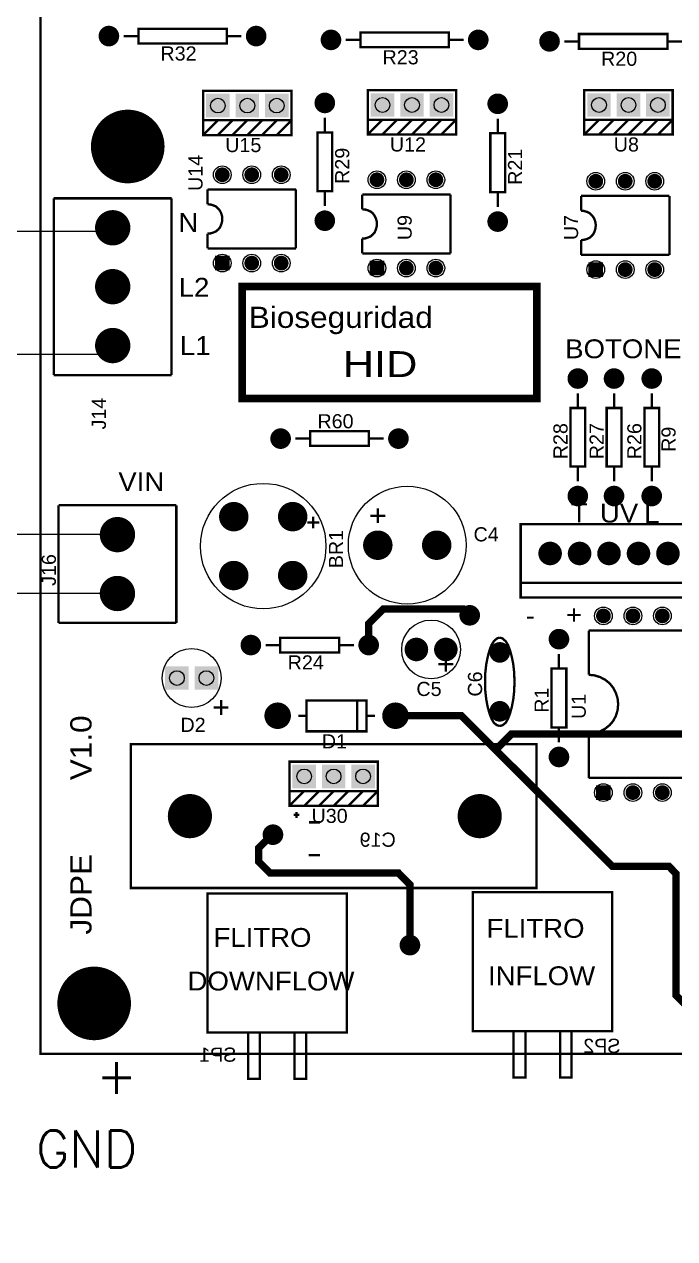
# Model space of a CAD drawing. Header units: inches. Extents: x 15 to 148, y 10 to 111.
# Drawn here: x 131.09 to 134.4, y 97.72 to 103.9 of the extents above; entities that cross this region are included whole.
import ezdxf
from ezdxf.enums import TextEntityAlignment as Align

# ---------------------------------------------------------------- set-up
doc = ezdxf.new("R2010")
doc.units = ezdxf.units.IN
doc.header["$MEASUREMENT"] = 0
for name, color, linetype in [('12632256', 7, 'Continuous'), ('BLK_12AWG', 7, 'Continuous'), ('DESC', 1, 'Continuous'), ('SYMS', 7, 'Continuous'), ('TAGS', 250, 'Continuous'), ('TERMS', 250, 'Continuous')]:
    doc.layers.add(name, color=color, linetype=linetype)
doc.styles.add('WD', font='romans.shx')
doc.styles.add('WD_IEC', font='isocp2.shx', dxfattribs={"width": 0.9, "height": 4})

# ---------------------------------------------------------------- blocks, each defined once
blk = doc.blocks.new('HPW1_1PH')
for p, q in [((0, -0.625), (0.625, 0.125)), ((0.4066, -0.4373), (0.5317, -0.4373)), ((0.4066, -0.4686), (0.4535, -0.4686)), ((0.5317, -0.4686), (0.4848, -0.4686))]:
    blk.add_line(p, q)
blk.add_lwpolyline([(0.625, 0.125), (0, 0.125), (0, -0.625), (0.625, -0.625)], close=True)
for centre, start, end in [((0.175, -0.0387), 36.8699, 143.1301), ((0.245, 0.0138), 216.8699, 323.1301)]:
    blk.add_arc(centre, 0.0438, start, end)
at = {"style": 'WD_IEC'}
blk.add_text('1', height=0.084, dxfattribs=at).set_placement((0.105, -0.0124), align=Align.MIDDLE_RIGHT)
at = {"style": 'WD', "width": 0.7}
for tag, p in [('INST', (-0.2843, 0.7938)), ('LOC', (-0.2843, 0.6242)), ('RATING1', (-0.2843, 0.285)), ('XREF', (-0.2843, -0.691)), ('DESC1', (-0.2843, -0.8472)), ('DESC2', (-0.2843, -1.0035)), ('DESC3', (-0.2843, -1.1578))]:
    blk.add_attdef(tag, text='', height=0.125, dxfattribs=at).set_placement(p, align=Align.CENTER)
at = {"style": 'WD'}
blk.add_attdef('TAG1', text='', height=0.125, dxfattribs=at).set_placement((-0.2843, 0.4546), align=Align.CENTER)
at = {"linetype": 'Continuous', "style": 'WD', "flags": 9}
for tag, p in [('MFG', (0.8868, 0.2571)), ('CAT', (0.8888, 0.2765)), ('ASSYCODE', (0.8871, -0.5638))]:
    blk.add_attdef(tag, text='', height=0.01, dxfattribs=at).set_placement(p, align=Align.CENTER)
at = {"linetype": 'Continuous', "style": 'WD', "flags": 8}
for tag, p in [('TERM01', (-0.04, 0.04)), ('TERM04', (1.3525, -0.085)), ('TERM02', (-0.04, -0.2098)), ('TERM05', (1.3525, -0.335)), ('TERM03', (-0.04, -0.46))]:
    blk.add_attdef(tag, text='', height=0.125, dxfattribs=at).set_placement(p, align=Align.RIGHT)
at = {"style": 'WD'}
for tag, p, height, flags in [('X4TERM01', (0, 0), 0.0125, 1), ('X1TERM04', (0.625, -0.125), 0.0125, 1), ('X4TERM02', (0, -0.2498), 0.0125, 1), ('X1TERM05', (0.625, -0.375), 0.0125, 1), ('X4TERM03', (0, -0.5), 0.0125, 1), ('FAMILY', (0.8618, -0.4829), 0.01, 9)]:
    blk.add_attdef(tag, p, '', height=height, dxfattribs=dict(at, flags=flags))
blk = doc.blocks.new('EPAD')
at = {"const_width": 0.5}
blk.add_lwpolyline([(-0.25, 0, 1), (0.25, 0, 1)], format="xyb", close=True, dxfattribs=at)
blk = doc.blocks.new('RPAD')
blk.add_trace([(-0.5, -0.5), (-0.5, 0.5), (0.5, -0.5), (0.5, 0.5)])
blk = doc.blocks.new('Tarjee')
for points, const_width in [([(132.1023, 99.1563), (137.4953, 99.1563), (137.4953, 103.5293), (132.1023, 103.5293), (132.1023, 99.1563)], 0.008), ([(132.4343, 102.6123), (132.3843, 102.6123)], 0.008), ([(132.4343, 102.5873), (132.7343, 102.5873), (132.7343, 102.6373), (132.4343, 102.6373), (132.4343, 102.5873)], 0.008), ([(132.7843, 102.6123), (132.7343, 102.6123)], 0.008), ([(133.1883, 102.5743), (133.4883, 102.5743), (133.4883, 102.6243), (133.1883, 102.6243), (133.1883, 102.5743)], 0.008), ([(133.9303, 102.5693), (134.2303, 102.5693), (134.2303, 102.6193), (133.9303, 102.6193), (133.9303, 102.5693)], 0.008), ([(133.1883, 102.5993), (133.1383, 102.5993)], 0.008), ([(133.5383, 102.5993), (133.4883, 102.5993)], 0.008), ([(133.9303, 102.5943), (133.8803, 102.5943)], 0.008), ([(134.2803, 102.5943), (134.2303, 102.5943)], 0.008), ([(132.6543, 102.3263), (132.9543, 102.3263), (132.9543, 102.4263), (132.6543, 102.4263), (132.6543, 102.3263)], 0.008), ([(133.2133, 102.3283), (133.5133, 102.3283), (133.5133, 102.4283), (133.2133, 102.4283), (133.2133, 102.3283)], 0.008), ([(133.9483, 102.3283), (134.2483, 102.3283), (134.2483, 102.4283), (133.9483, 102.4283), (133.9483, 102.3283)], 0.008), ([(132.9543, 102.3263), (132.9543, 102.2763), (132.6543, 102.2763), (132.6543, 102.3263)], 0.008), ([(132.7043, 102.3263), (132.6543, 102.2763)], 0.008), ([(132.7543, 102.3263), (132.7043, 102.2763)], 0.008), ([(132.8043, 102.3263), (132.7543, 102.2763)], 0.008), ([(132.8543, 102.3263), (132.8043, 102.2763)], 0.008), ([(132.9043, 102.3263), (132.8543, 102.2763)], 0.008), ([(132.9543, 102.3263), (132.9043, 102.2763)], 0.008), ([(133.0673, 102.3353), (133.0673, 102.2853)], 0.008), ([(133.5133, 102.3283), (133.5133, 102.2783), (133.2133, 102.2783), (133.2133, 102.3283)], 0.008), ([(133.2633, 102.3283), (133.2133, 102.2783)], 0.008), ([(133.3133, 102.3283), (133.2633, 102.2783)], 0.008), ([(133.3633, 102.3283), (133.3133, 102.2783)], 0.008), ([(133.4133, 102.3283), (133.3633, 102.2783)], 0.008), ([(133.4633, 102.3283), (133.4133, 102.2783)], 0.008), ([(133.5133, 102.3283), (133.4633, 102.2783)], 0.008), ([(133.6543, 102.3323), (133.6543, 102.2823)], 0.008), ([(134.2483, 102.3283), (134.2483, 102.2783), (133.9483, 102.2783), (133.9483, 102.3283)], 0.008), ([(133.9983, 102.3283), (133.9483, 102.2783)], 0.008), ([(134.0483, 102.3283), (133.9983, 102.2783)], 0.008), ([(134.0983, 102.3283), (134.0483, 102.2783)], 0.008), ([(134.1483, 102.3283), (134.0983, 102.2783)], 0.008), ([(134.1983, 102.3283), (134.1483, 102.2783)], 0.008), ([(134.2483, 102.3283), (134.1983, 102.2783)], 0.008), ([(133.0423, 102.0853), (133.0923, 102.0853), (133.0923, 102.2853), (133.0423, 102.2853), (133.0423, 102.0853)], 0.008), ([(133.6293, 102.0823), (133.6793, 102.0823), (133.6793, 102.2823), (133.6293, 102.2823), (133.6293, 102.0823)], 0.008), ([(132.6693, 102.0413), (132.6693, 102.0913)], 0.008), ([(132.6693, 102.0913), (132.9693, 102.0913)], 0.008), ([(132.9693, 101.8913), (132.9693, 102.0913)], 0.008), ([(133.0673, 102.0853), (133.0673, 102.0353)], 0.008), ([(133.1943, 102.0243), (133.1943, 102.0743)], 0.008), ([(133.1943, 102.0743), (133.4943, 102.0743)], 0.008), ([(133.4943, 101.8743), (133.4943, 102.0743)], 0.008), ([(133.6543, 102.0823), (133.6543, 102.0323)], 0.008), ([(133.9373, 102.0193), (133.9373, 102.0693)], 0.008), ([(133.9373, 102.0693), (134.2373, 102.0693)], 0.008), ([(134.2373, 101.8693), (134.2373, 102.0693)], 0.008), ([(132.1473, 102.0613), (132.5473, 102.0613)], 0.008), ([(132.1473, 102.0613), (132.1473, 101.4613)], 0.008), ([(132.5473, 101.4613), (132.5473, 102.0613)], 0.008), ([(132.7193, 101.9913), (132.7183, 102.0013), (132.7153, 102.0113), (132.7113, 102.0193), (132.7053, 102.0263), (132.6983, 102.0333), (132.6893, 102.0373), (132.6793, 102.0403), (132.6693, 102.0413)], 0.008), ([(133.2443, 101.9743), (133.2433, 101.9843), (133.2403, 101.9943), (133.2363, 102.0023), (133.2303, 102.0103), (133.2233, 102.0163), (133.2143, 102.0203), (133.2043, 102.0233), (133.1943, 102.0243)], 0.008), ([(132.7193, 101.9913), (132.7183, 101.9813), (132.7153, 101.9713), (132.7113, 101.9623), (132.7053, 101.9553), (132.6983, 101.9493), (132.6893, 101.9453), (132.6793, 101.9423), (132.6693, 101.9413)], 0.008), ([(133.9873, 101.9693), (133.9863, 101.9793), (133.9833, 101.9893), (133.9793, 101.9973), (133.9733, 102.0043), (133.9663, 102.0113), (133.9573, 102.0153), (133.9473, 102.0183), (133.9373, 102.0193)], 0.008), ([(132.6693, 101.8913), (132.6693, 101.9413)], 0.008), ([(133.2443, 101.9743), (133.2433, 101.9643), (133.2403, 101.9543), (133.2363, 101.9453), (133.2303, 101.9383), (133.2233, 101.9323), (133.2143, 101.9283), (133.2043, 101.9253), (133.1943, 101.9243)], 0.008), ([(133.9873, 101.9693), (133.9863, 101.9593), (133.9833, 101.9493), (133.9793, 101.9403), (133.9733, 101.9333), (133.9663, 101.9273), (133.9573, 101.9233), (133.9473, 101.9203), (133.9373, 101.9193)], 0.008), ([(133.1943, 101.8743), (133.1943, 101.9243)], 0.008), ([(133.9373, 101.8693), (133.9373, 101.9193)], 0.008), ([(132.6693, 101.8913), (132.9693, 101.8913)], 0.008), ([(133.1943, 101.8743), (133.4943, 101.8743)], 0.008), ([(133.9373, 101.8693), (134.2373, 101.8693)], 0.008), ([(132.7873, 101.3813), (133.7873, 101.3813), (133.7873, 101.7623), (132.7873, 101.7623), (132.7873, 101.3813)], 0.026), ([(132.1473, 101.4613), (132.5473, 101.4613)], 0.008), ([(133.9263, 101.3493), (133.9263, 101.3993)], 0.008), ([(134.0493, 101.3493), (134.0493, 101.3993)], 0.008), ([(134.1773, 101.3493), (134.1773, 101.3993)], 0.008), ([(133.9013, 101.1503), (133.9513, 101.1503), (133.9513, 101.3493), (133.9013, 101.3493), (133.9013, 101.1503)], 0.008), ([(134.0243, 101.1503), (134.0743, 101.1503), (134.0743, 101.3493), (134.0243, 101.3493), (134.0243, 101.1503)], 0.008), ([(134.1523, 101.1503), (134.2023, 101.1503), (134.2023, 101.3493), (134.1523, 101.3493), (134.1523, 101.1503)], 0.008), ([(132.9673, 101.2453), (133.0173, 101.2453)], 0.008), ([(133.0173, 101.2203), (133.2173, 101.2203), (133.2173, 101.2703), (133.0173, 101.2703), (133.0173, 101.2203)], 0.008), ([(133.2173, 101.2453), (133.2673, 101.2453)], 0.008), ([(133.9263, 101.1003), (133.9263, 101.1503)], 0.008), ([(134.0493, 101.1003), (134.0493, 101.1503)], 0.008), ([(134.1773, 101.1003), (134.1773, 101.1503)], 0.008), ([(132.1633, 101.0193), (132.5633, 101.0193)], 0.008), ([(132.1633, 100.6193), (132.1633, 101.0193)], 0.008), ([(132.5633, 100.6193), (132.5633, 101.0193)], 0.008), ([(133.2473, 101.0083), (133.2473, 100.9583)], 0.008), ([(133.0483, 100.9603), (133.0083, 100.9603)], 0.008), ([(133.0283, 100.9803), (133.0283, 100.9403)], 0.008), ([(133.2223, 100.9833), (133.2723, 100.9833)], 0.008), ([(133.7323, 100.7053), (134.8313, 100.7053), (134.8313, 100.9553), (133.7323, 100.9553), (133.7323, 100.7053)], 0.008), ([(134.8313, 100.7553), (133.7323, 100.7553)], 0.008), ([(133.2163, 100.5443), (133.2163, 100.6173), (133.2653, 100.6663), (133.5383, 100.6663), (133.5593, 100.6453)], 0.025), ([(132.1633, 100.6193), (132.5633, 100.6193)], 0.008), ([(133.6473, 100.1883), (133.7013, 100.2423), (134.6453, 100.2423), (134.8383, 100.4363), (135.9613, 100.4363), (136.1163, 100.5903)], 0.025), ([(133.9633, 100.4433), (133.9633, 100.5933)], 0.008), ([(133.9633, 100.5933), (135.9623, 100.5933)], 0.008), ([(132.9163, 100.5443), (132.8663, 100.5443)], 0.008), ([(132.9163, 100.5193), (133.1163, 100.5193), (133.1163, 100.5693), (132.9163, 100.5693), (132.9163, 100.5193)], 0.008), ([(133.1663, 100.5443), (133.1163, 100.5443)], 0.008), ([(133.6613, 100.5693), (133.6563, 100.5683), (133.6513, 100.5663), (133.6413, 100.5573), (133.6333, 100.5443), (133.6263, 100.5263), (133.6203, 100.5033), (133.6153, 100.4783), (133.6123, 100.4503), (133.6113, 100.4193)], 0.008), ([(133.6613, 100.5693), (133.6663, 100.5683), (133.6713, 100.5663), (133.6813, 100.5573), (133.6893, 100.5443), (133.6963, 100.5263), (133.7023, 100.5033), (133.7073, 100.4783), (133.7103, 100.4503), (133.7113, 100.4193)], 0.008), ([(133.4783, 100.4543), (133.4783, 100.5043)], 0.008), ([(133.8623, 100.4643), (133.8623, 100.5143)], 0.008), ([(133.5033, 100.4793), (133.4533, 100.4793)], 0.008), ([(133.8373, 100.2643), (133.8873, 100.2643), (133.8873, 100.4643), (133.8373, 100.4643), (133.8373, 100.2643)], 0.008), ([(133.6613, 100.2693), (133.6513, 100.2723), (133.6413, 100.2803), (133.6333, 100.2943), (133.6263, 100.3123), (133.6203, 100.3343), (133.6153, 100.3603), (133.6123, 100.3883), (133.6113, 100.4193)], 0.008), ([(133.6613, 100.2693), (133.6713, 100.2723), (133.6813, 100.2803), (133.6893, 100.2943), (133.6963, 100.3123), (133.7023, 100.3343), (133.7073, 100.3603), (133.7103, 100.3883), (133.7113, 100.4193)], 0.008), ([(134.0633, 100.3433), (134.0613, 100.3633), (134.0553, 100.3823), (134.0463, 100.3993), (134.0343, 100.4143), (134.0193, 100.4263), (134.0023, 100.4353), (133.9833, 100.4413), (133.9633, 100.4433)], 0.008), ([(132.7153, 100.3073), (132.7153, 100.3573)], 0.008), ([(133.0053, 100.2513), (133.2093, 100.2513), (133.2093, 100.3563), (133.0053, 100.3563), (133.0053, 100.2513)], 0.008), ([(133.1773, 100.2523), (133.1773, 100.3553)], 0.008), ([(134.0633, 100.3433), (134.0613, 100.3223), (134.0553, 100.3033), (134.0463, 100.2863), (134.0343, 100.2723), (134.0193, 100.2603), (134.0023, 100.2513), (133.9833, 100.2453), (133.9633, 100.2433)], 0.008), ([(132.7403, 100.3323), (132.6903, 100.3323)], 0.008), ([(133.0053, 100.3043), (132.9773, 100.3043)], 0.008), ([(133.2373, 100.3043), (133.2093, 100.3043)], 0.008), ([(133.3073, 100.3043), (133.5313, 100.3043), (133.6473, 100.1883), (134.0433, 99.7933), (134.2353, 99.7933), (134.2593, 99.7683), (134.2593, 99.3553), (134.3543, 99.2603), (134.9233, 99.2603), (134.9823, 99.3203)], 0.025), ([(133.8623, 100.2143), (133.8623, 100.2643)], 0.008), ([(133.9633, 100.0933), (133.9633, 100.2433)], 0.008), ([(132.4083, 99.7193), (133.7863, 99.7193), (133.7863, 100.2073), (132.4083, 100.2073), (132.4083, 99.7193)], 0.008), ([(132.9473, 100.0483), (133.2473, 100.0483), (133.2473, 100.1483), (132.9473, 100.1483), (132.9473, 100.0483)], 0.008), ([(133.9633, 100.0933), (135.9623, 100.0933)], 0.008), ([(133.2473, 100.0483), (133.2473, 99.9983), (132.9473, 99.9983), (132.9473, 100.0483)], 0.008), ([(132.9973, 100.0483), (132.9473, 99.9983)], 0.008), ([(133.0473, 100.0483), (132.9973, 99.9983)], 0.008), ([(133.0973, 100.0483), (133.0473, 99.9983)], 0.008), ([(133.1473, 100.0483), (133.0973, 99.9983)], 0.008), ([(133.1973, 100.0483), (133.1473, 99.9983)], 0.008), ([(133.2473, 100.0483), (133.1973, 99.9983)], 0.008), ([(132.9813, 99.9673), (132.9613, 99.9673)], 0.008), ([(132.9713, 99.9573), (132.9713, 99.9773)], 0.008), ([(133.0513, 99.9423), (133.0133, 99.9423)], 0.008), ([(133.3563, 99.5253), (133.3563, 99.7303), (133.3173, 99.7703), (132.8813, 99.7703), (132.8433, 99.8083), (132.8433, 99.8553), (132.8883, 99.9003), (132.8913, 99.9003)], 0.025), ([(133.0513, 99.8313), (133.0123, 99.8313)], 0.008), ([(132.6693, 99.2283), (133.1423, 99.2283), (133.1423, 99.7003), (132.6693, 99.7003), (132.6693, 99.2283)], 0.008), ([(133.5703, 99.2333), (134.0433, 99.2333), (134.0433, 99.7053), (133.5703, 99.7053), (133.5703, 99.2333)], 0.008), ([(132.8073, 99.0713), (132.8463, 99.0713), (132.8463, 99.2283), (132.8073, 99.2283), (132.8073, 99.0713)], 0.008), ([(132.9643, 99.0713), (133.0043, 99.0713), (133.0043, 99.2283), (132.9643, 99.2283), (132.9643, 99.0713)], 0.008), ([(133.7083, 99.0753), (133.7483, 99.0753), (133.7483, 99.2333), (133.7083, 99.2333), (133.7083, 99.0753)], 0.008), ([(133.8663, 99.0753), (133.9053, 99.0753), (133.9053, 99.2333), (133.8663, 99.2333), (133.8663, 99.0753)], 0.008)]:
    blk.add_lwpolyline(points, dxfattribs=dict(const_width=const_width))
for centre, radius in [((132.3343, 102.6123), 0.025), ((132.8343, 102.6123), 0.025), ((133.0883, 102.5993), 0.025), ((133.5883, 102.5993), 0.025), ((133.8303, 102.5943), 0.025), ((132.7043, 102.3763), 0.025), ((132.8043, 102.3763), 0.025), ((132.9043, 102.3763), 0.025), ((133.0673, 102.3853), 0.025), ((133.2633, 102.3783), 0.025), ((133.3633, 102.3783), 0.025), ((133.4633, 102.3783), 0.025), ((133.6543, 102.3823), 0.025), ((133.9983, 102.3783), 0.025), ((134.0983, 102.3783), 0.025), ((134.1983, 102.3783), 0.025), ((132.3983, 102.2373), 0.03), ((132.7193, 102.1413), 0.03), ((132.8193, 102.1413), 0.03), ((132.9193, 102.1413), 0.03), ((133.2443, 102.1243), 0.03), ((133.3443, 102.1243), 0.03), ((133.4443, 102.1243), 0.03), ((133.9873, 102.1193), 0.03), ((134.0873, 102.1193), 0.03), ((134.1873, 102.1193), 0.03), ((132.3473, 101.9613), 0.03), ((133.0673, 101.9853), 0.025), ((133.6543, 101.9823), 0.025), ((132.7193, 101.8413), 0.03), ((132.8193, 101.8413), 0.03), ((132.9193, 101.8413), 0.03), ((133.2443, 101.8243), 0.03), ((133.3443, 101.8243), 0.03), ((133.4443, 101.8243), 0.03), ((133.9873, 101.8193), 0.03), ((134.0873, 101.8193), 0.03), ((134.1873, 101.8193), 0.03), ((132.3473, 101.7613), 0.03), ((132.3473, 101.5613), 0.03), ((133.9263, 101.4493), 0.025), ((134.0493, 101.4493), 0.025), ((134.1773, 101.4493), 0.025), ((132.9173, 101.2453), 0.025), ((133.3173, 101.2453), 0.025), ((133.9263, 101.0503), 0.025), ((134.0493, 101.0503), 0.025), ((134.1773, 101.0503), 0.025), ((132.7583, 100.9803), 0.025), ((132.9583, 100.9803), 0.025), ((132.3633, 100.9193), 0.03), ((133.2473, 100.8833), 0.025), ((133.4473, 100.8833), 0.025), ((133.8323, 100.8553), 0.01), ((133.9323, 100.8553), 0.01), ((134.0323, 100.8553), 0.01), ((134.1323, 100.8553), 0.01), ((134.2323, 100.8553), 0.01), ((132.7583, 100.7803), 0.025), ((132.9583, 100.7803), 0.025), ((132.3633, 100.7193), 0.03), ((133.5593, 100.6453), 0.025), ((134.0133, 100.6433), 0.03), ((134.1133, 100.6433), 0.03), ((134.2133, 100.6433), 0.03), ((133.8623, 100.5643), 0.025), ((132.8163, 100.5443), 0.025), ((133.2163, 100.5443), 0.025), ((133.3783, 100.5293), 0.025), ((133.4783, 100.5293), 0.025), ((133.6613, 100.5193), 0.025), ((132.5653, 100.4323), 0.025), ((132.6653, 100.4323), 0.025), ((133.6613, 100.3193), 0.025), ((132.9073, 100.3043), 0.025), ((133.3073, 100.3043), 0.025), ((133.8623, 100.1643), 0.025), ((132.9973, 100.0983), 0.025), ((133.0973, 100.0983), 0.025), ((133.1973, 100.0983), 0.025), ((134.0133, 100.0433), 0.03), ((134.1133, 100.0433), 0.03), ((134.2133, 100.0433), 0.03), ((132.6093, 99.9633), 0.03), ((133.5933, 99.9633), 0.03), ((132.8913, 99.9003), 0.025), ((133.3563, 99.5253), 0.025), ((132.2843, 99.3273), 0.03)]:
    blk.add_circle(centre, radius)
at = {"layer": '12632256'}
for centre, radius in [((132.8583, 100.8803), 0.213), ((133.3473, 100.8833), 0.2), ((133.4283, 100.5293), 0.1), ((132.6153, 100.4323), 0.1), ((132.6153, 100.4323), 0)]:
    blk.add_circle(centre, radius, dxfattribs=at)
for name, p, xscale, yscale in [('EPAD', (132.3343, 102.6123), 0.07, 0.07), ('EPAD', (132.8343, 102.6123), 0.07, 0.07), ('EPAD', (133.0883, 102.5993), 0.07, 0.07), ('EPAD', (133.5883, 102.5993), 0.07, 0.07), ('EPAD', (133.8303, 102.5943), 0.07, 0.07), ('EPAD', (133.0673, 102.3853), 0.07, 0.07), ('EPAD', (133.6543, 102.3823), 0.07, 0.07), ('EPAD', (132.3983, 102.2373), 0.25, 0.25), ('EPAD', (132.7193, 102.1413), 0.05, 0.05), ('EPAD', (132.8193, 102.1413), 0.05, 0.05), ('EPAD', (132.9193, 102.1413), 0.05, 0.05), ('EPAD', (133.2443, 102.1243), 0.05, 0.05), ('EPAD', (133.3443, 102.1243), 0.05, 0.05), ('EPAD', (133.4443, 102.1243), 0.05, 0.05), ('EPAD', (133.9873, 102.1193), 0.05, 0.05), ('EPAD', (134.0873, 102.1193), 0.05, 0.05), ('EPAD', (134.1873, 102.1193), 0.05, 0.05), ('EPAD', (132.3473, 101.9613), 0.12, 0.12), ('EPAD', (133.0673, 101.9853), 0.07, 0.07), ('EPAD', (133.6543, 101.9823), 0.07, 0.07), ('RPAD', (132.7193, 101.8413), 0.05, 0.05), ('EPAD', (132.8193, 101.8413), 0.05, 0.05), ('EPAD', (132.9193, 101.8413), 0.05, 0.05), ('RPAD', (133.2443, 101.8243), 0.05, 0.05), ('EPAD', (133.3443, 101.8243), 0.05, 0.05), ('EPAD', (133.4443, 101.8243), 0.05, 0.05), ('RPAD', (133.9873, 101.8193), 0.05, 0.05), ('EPAD', (134.0873, 101.8193), 0.05, 0.05), ('EPAD', (134.1873, 101.8193), 0.05, 0.05), ('EPAD', (132.3473, 101.7613), 0.12, 0.12), ('EPAD', (132.3473, 101.5613), 0.12, 0.12), ('EPAD', (133.9263, 101.4493), 0.07, 0.07), ('EPAD', (134.0493, 101.4493), 0.07, 0.07), ('EPAD', (134.1773, 101.4493), 0.07, 0.07), ('EPAD', (132.9173, 101.2453), 0.07, 0.07), ('EPAD', (133.3173, 101.2453), 0.07, 0.07), ('EPAD', (133.9263, 101.0503), 0.07, 0.07), ('EPAD', (134.0493, 101.0503), 0.07, 0.07), ('EPAD', (134.1773, 101.0503), 0.07, 0.07), ('EPAD', (132.7583, 100.9803), 0.1, 0.1), ('EPAD', (132.9583, 100.9803), 0.1, 0.1), ('EPAD', (132.3633, 100.9193), 0.12, 0.12), ('EPAD', (133.2473, 100.8833), 0.1, 0.1), ('EPAD', (133.4473, 100.8833), 0.1, 0.1), ('EPAD', (133.8323, 100.8553), 0.08, 0.08), ('EPAD', (133.9323, 100.8553), 0.08, 0.08), ('EPAD', (134.0323, 100.8553), 0.08, 0.08), ('EPAD', (134.1323, 100.8553), 0.08, 0.08), ('EPAD', (134.2323, 100.8553), 0.08, 0.08), ('EPAD', (132.7583, 100.7803), 0.1, 0.1), ('EPAD', (132.9583, 100.7803), 0.1, 0.1), ('EPAD', (132.3633, 100.7193), 0.12, 0.12), ('EPAD', (133.5593, 100.6453), 0.07, 0.07), ('EPAD', (134.0133, 100.6433), 0.05, 0.05), ('EPAD', (134.1133, 100.6433), 0.05, 0.05), ('EPAD', (134.2133, 100.6433), 0.05, 0.05), ('EPAD', (133.8623, 100.5643), 0.07, 0.07), ('EPAD', (132.8163, 100.5443), 0.07, 0.07), ('EPAD', (133.2163, 100.5443), 0.07, 0.07), ('EPAD', (133.3783, 100.5293), 0.08, 0.08), ('EPAD', (133.4783, 100.5293), 0.08, 0.08), ('EPAD', (133.6613, 100.5193), 0.07, 0.07), ('EPAD', (132.9073, 100.3043), 0.09, 0.09), ('EPAD', (133.3073, 100.3043), 0.09, 0.09), ('EPAD', (133.6613, 100.3193), 0.07, 0.07), ('EPAD', (133.8623, 100.1643), 0.07, 0.07), ('RPAD', (134.0133, 100.0433), 0.05, 0.05), ('EPAD', (134.1133, 100.0433), 0.05, 0.05), ('EPAD', (134.2133, 100.0433), 0.05, 0.05), ('EPAD', (132.6093, 99.9633), 0.15, 0.15), ('EPAD', (133.5933, 99.9633), 0.15, 0.15), ('EPAD', (132.8913, 99.9003), 0.07, 0.07), ('EPAD', (133.3563, 99.5253), 0.07, 0.07), ('EPAD', (132.2843, 99.3273), 0.25, 0.25)]:
    blk.add_blockref(name, p, dxfattribs=dict(xscale=xscale, yscale=yscale))
at = {"xscale": 0.08, "yscale": 0.08, "rotation": 180}
for p in [(132.7043, 102.3763), (132.8043, 102.3763), (132.9043, 102.3763), (133.2633, 102.3783), (133.3633, 102.3783), (133.4633, 102.3783), (133.9983, 102.3783), (134.0983, 102.3783), (134.1983, 102.3783), (132.5653, 100.4323), (132.6653, 100.4323), (132.9973, 100.0983), (133.0973, 100.0983), (133.1973, 100.0983)]:
    blk.add_blockref('RPAD', p, dxfattribs=at)
at = {"layer": '12632256'}
for s, height, width, p in [('R32', 0.048, 1.041667, (132.5093, 102.5293)), ('R23', 0.048, 1.041667, (133.2633, 102.5163)), ('R20', 0.048, 1.041667, (134.0053, 102.5113)), ('U15', 0.048, 1.041667, (132.7293, 102.2183)), ('U12', 0.048, 1.041667, (133.2883, 102.2203)), ('U8', 0.048, 1.041667, (134.0483, 102.2203)), ('N', 0.064, 1.09375, (132.5703, 101.9473)), ('L2', 0.064, 1.09375, (132.5713, 101.7273)), ('Bioseguridad', 0.072, 1.111111, (132.8093, 101.6213)), ('L1', 0.064, 1.09375, (132.5753, 101.5293)), ('BOTONES TOUCH', 0.064, 1.09375, (133.8833, 101.5183)), ('HID', 0.088, 1.25, (133.1283, 101.4543)), ('R60', 0.048, 1.041667, (133.0423, 101.2803)), ('VIN', 0.064, 1.09375, (132.3663, 101.0673)), ('T', 0.064, 1.09375, (133.9023, 100.9613)), ('UV', 0.064, 1.09375, (134.0013, 100.9603)), ('L', 0.064, 1.09375, (134.1513, 100.9583)), ('C4', 0.048, 1.041667, (133.5723, 100.8963)), ('+', 0.064, 1.09375, (133.8863, 100.6153)), ('-', 0.064, 1.09375, (133.7493, 100.6123)), ('R24', 0.048, 1.041667, (132.9413, 100.4613)), ('C5', 0.048, 1.041667, (133.3783, 100.3713)), ('D2', 0.048, 1.041667, (132.5773, 100.2493)), ('D1', 0.048, 1.041667, (133.0573, 100.1933)), ('U30', 0.048, 1.041667, (133.0223, 99.9403)), ('FLITRO', 0.064, 1.09375, (133.6163, 99.5503)), ('FLITRO', 0.064, 1.09375, (132.6893, 99.5193)), ('DOWNFLOW', 0.064, 1.09375, (132.6013, 99.3713)), ('INFLOW', 0.064, 1.09375, (133.6213, 99.3893))]:
    blk.add_text(s, height=height, dxfattribs=dict(at, width=width)).set_placement(p)
for s, height, width, p in [('U14', 0.048, 1.041667, (132.6523, 102.0863)), ('R29', 0.048, 1.041667, (133.1503, 102.1103)), ('R21', 0.048, 1.041667, (133.7373, 102.1073)), ('U9', 0.048, 1.041667, (133.3623, 101.9193)), ('U7', 0.048, 1.041667, (133.9273, 101.9193)), ('J14', 0.048, 1.041667, (132.3243, 101.2763)), ('R28', 0.048, 1.041667, (133.8913, 101.1753)), ('R27', 0.048, 1.041667, (134.0143, 101.1753)), ('R26', 0.048, 1.041667, (134.1423, 101.1753)), ('R9', 0.048, 1.041667, (134.2583, 101.2003)), ('BR1', 0.048, 1.041667, (133.1293, 100.8053)), ('J16', 0.048, 1.041667, (132.1543, 100.7453)), ('C6', 0.048, 1.041667, (133.6013, 100.3693)), ('R1', 0.048, 1.041667, (133.8273, 100.3143)), ('U1', 0.048, 1.041667, (133.9533, 100.2933)), ('V1.0', 0.072, 1.111111, (132.2753, 100.0853)), ('JDPE', 0.072, 1.111111, (132.2753, 99.5613))]:
    blk.add_text(s, height=height, rotation=90, dxfattribs=dict(at, width=width)).set_placement(p)
at = {"layer": '12632256', "text_generation_flag": 2, "width": 1.041667}
for s, p in [('C19', (133.3083, 99.8593)), ('SP2', (134.0713, 99.1593)), ('SP1', (132.7673, 99.1293))]:
    blk.add_text(s, height=0.048, dxfattribs=at).set_placement(p)

msp = doc.modelspace()

# ---------------------------------------------------------------- linework, layer by layer
at = {"layer": 'BLK_12AWG'}
for p, q in [((131.4985, 102.8461), (129.647, 102.8461)), ((131.5418, 102.2205), (129.597, 102.2205)), ((130.7483, 101.305), (131.5647, 101.305)), ((131.0121, 101.0039), (131.5647, 101.0039)), ((131.5647, 101.0039), (131.5647, 100.9662))]:
    msp.add_line(p, q, dxfattribs=at)

# ---------------------------------------------------------------- block references
at = {"layer": 'BLK_12AWG', "xscale": 1.5, "yscale": 1.5, "zscale": 1.5}
msp.add_blockref('Tarjee', (-66.9818, -50.0765), dxfattribs=at)
at = {"layer": 'SYMS'}
ref = msp.add_blockref('HPW1_1PH', (129.6345, 98.582), dxfattribs=dict(at, xscale=1.5, yscale=1.5, zscale=1.5))
ref.add_attrib('TERM01', 'L', dxfattribs={"layer": 'TERMS', "linetype": 'Continuous', "height": 0.1875, "style": 'WD', "flags": 8}).set_placement((129.5745, 98.642), align=Align.RIGHT)
ref.add_attrib('TERM02', 'PE', dxfattribs={"layer": 'TERMS', "linetype": 'Continuous', "height": 0.1875, "style": 'WD', "flags": 8}).set_placement((129.5745, 98.2672), align=Align.RIGHT)
ref.add_attrib('TERM03', 'N', dxfattribs={"layer": 'TERMS', "linetype": 'Continuous', "height": 0.1875, "style": 'WD', "flags": 8}).set_placement((129.5745, 97.892), align=Align.RIGHT)
ref.add_attrib('TERM04', '+', dxfattribs={"layer": 'TERMS', "linetype": 'Continuous', "height": 0.1875, "style": 'WD', "flags": 8}).set_placement((131.6632, 98.4545), align=Align.RIGHT)
ref.add_attrib('TERM05', 'GND', dxfattribs={"layer": 'TERMS', "linetype": 'Continuous', "height": 0.1875, "style": 'WD', "flags": 8}).set_placement((131.6632, 98.0795), align=Align.RIGHT)
ref.add_attrib('TAG1', 'G1', dxfattribs={"layer": 'TAGS', "height": 0.1875, "style": 'WD'}).set_placement((130.4235, 98.9343), align=Align.CENTER)
ref.add_attrib('DESC2', '1.3A', dxfattribs={"layer": 'DESC', "height": 0.1875, "style": 'WD', "width": 0.7}).set_placement((130.0483, 97.0124), align=Align.CENTER)
ref.add_attrib('DESC1', 'FUENTE 12V', dxfattribs={"layer": 'DESC', "height": 0.1875, "style": 'WD', "width": 0.7}).set_placement((130.2098, 97.2817), align=Align.CENTER)

doc.saveas('drawing.dxf')
